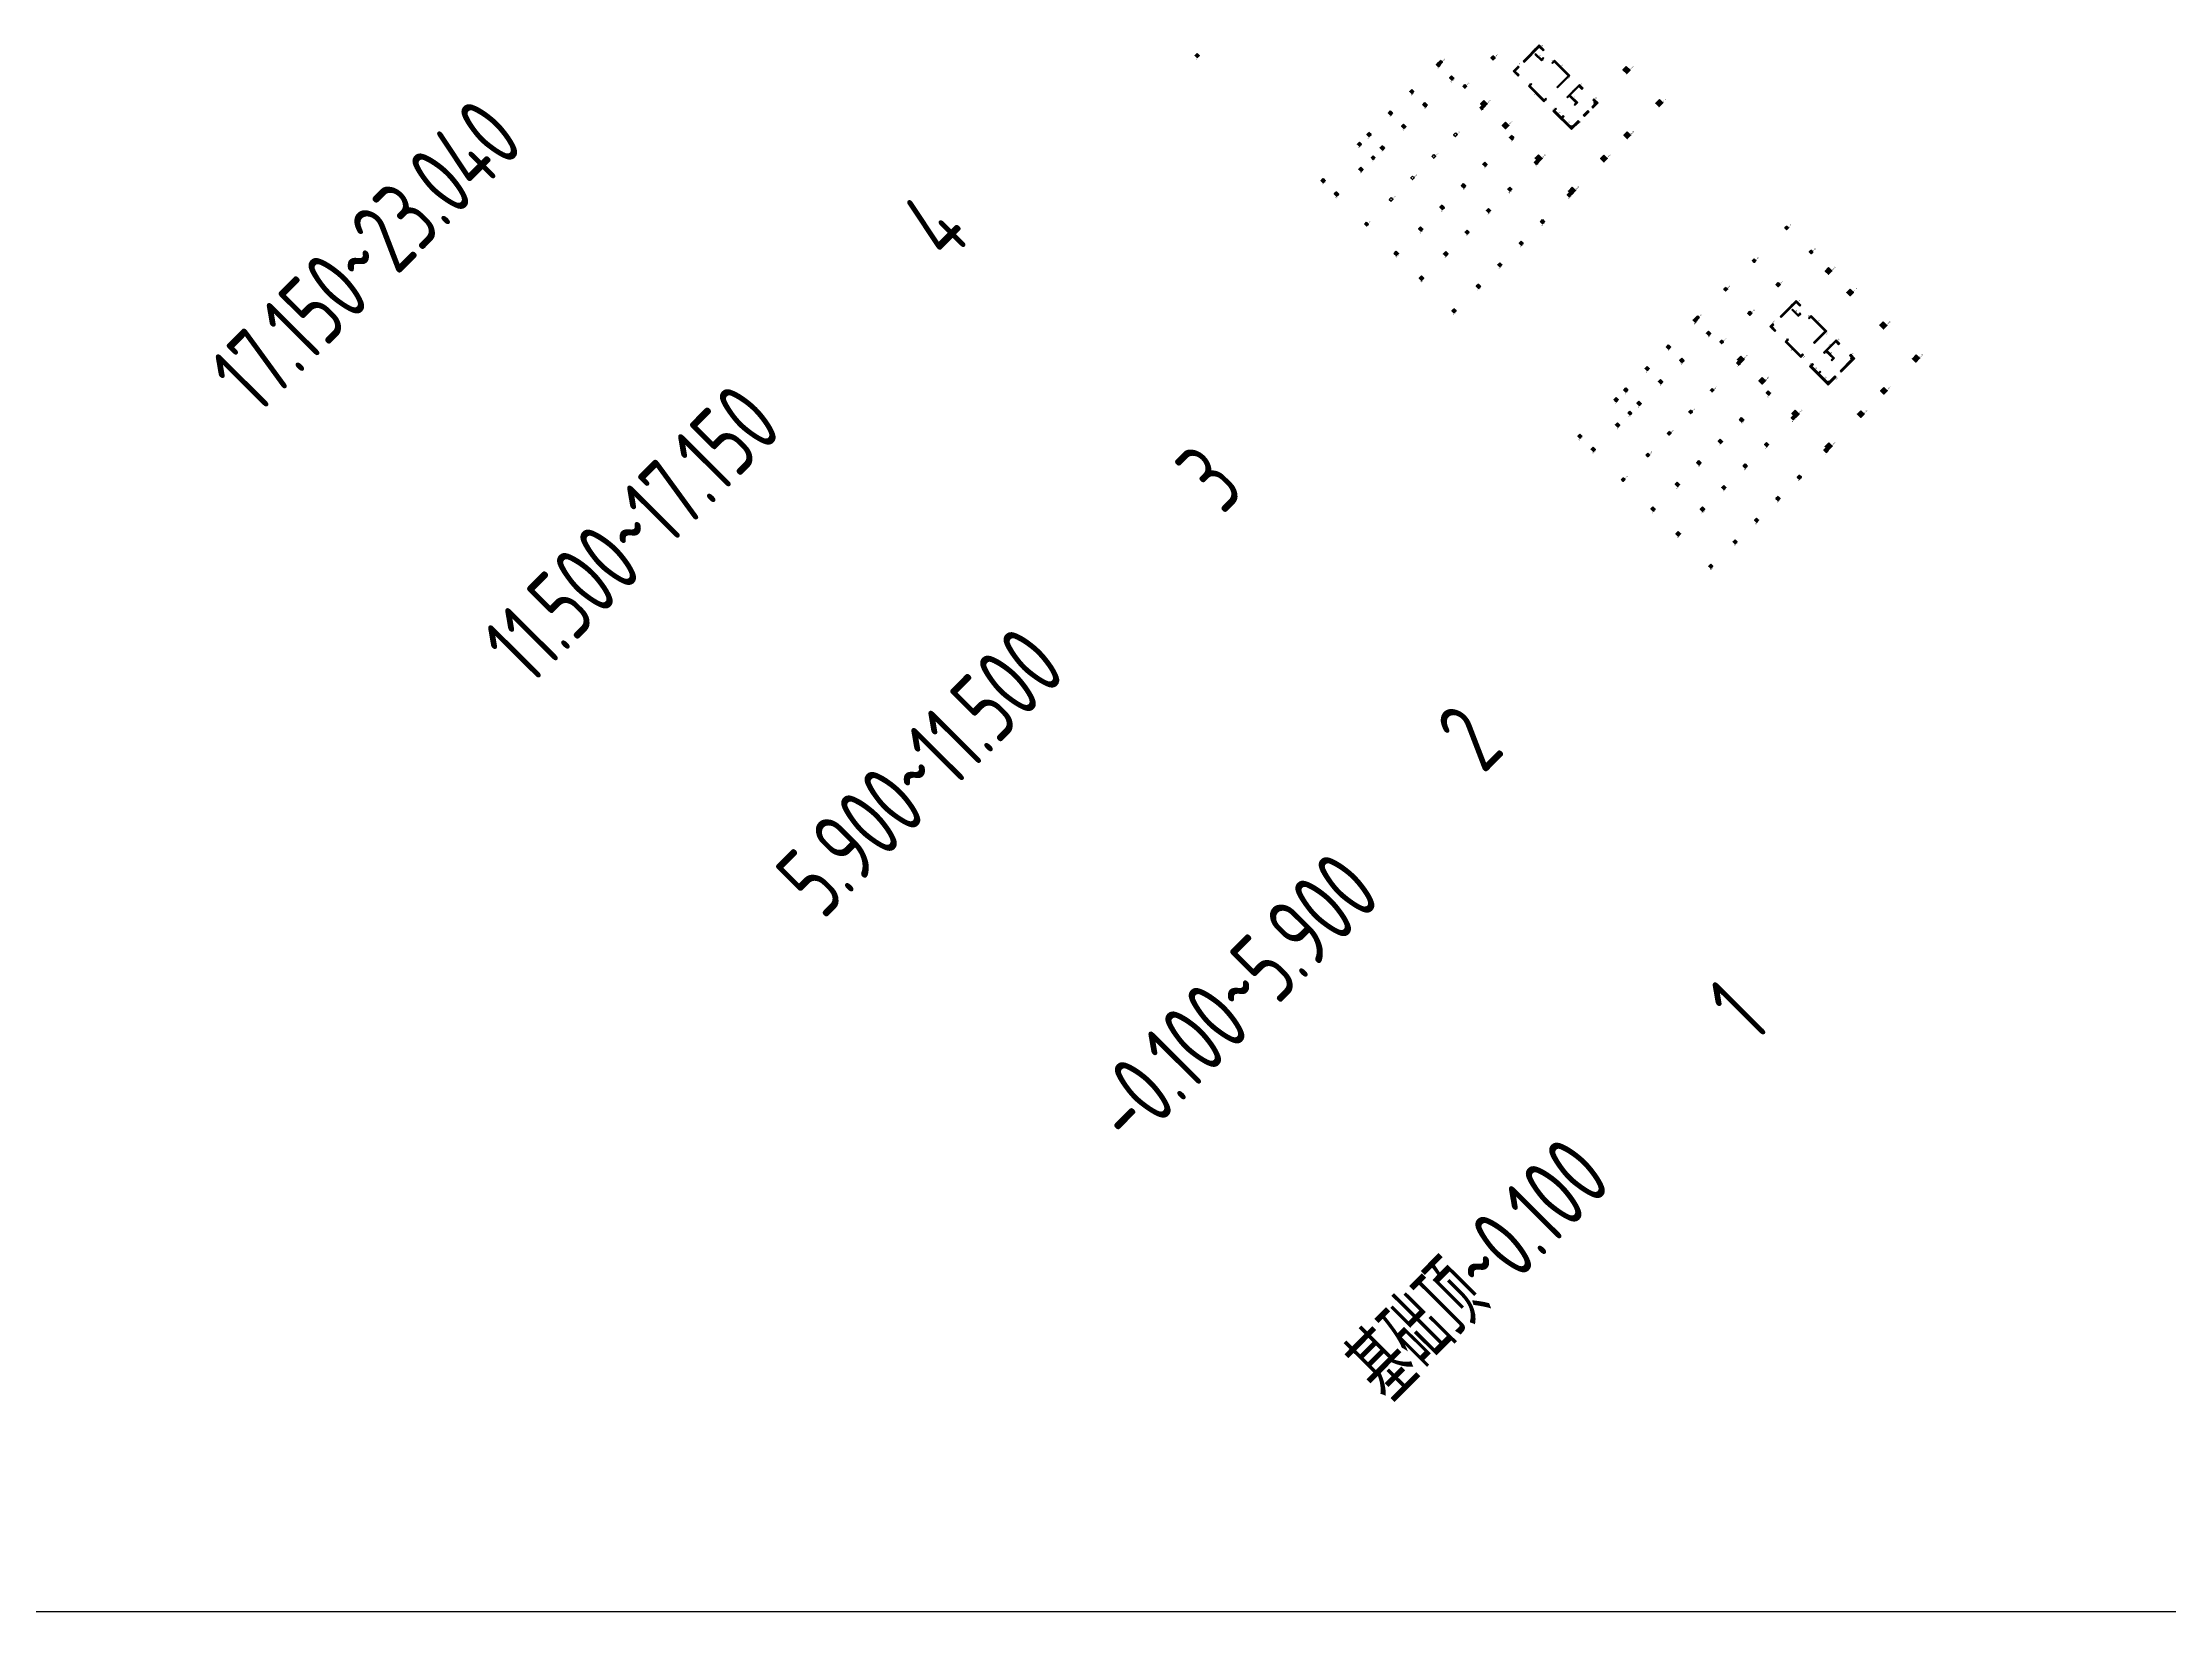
# Model space of a CAD drawing. Extents: x 517158726 to 519536726, y 3499539182 to 3501239182.
# Drawn here: x 518362011 to 518949368, y 3499539182 to 3499972281 of the extents above; entities that cross this region are included whole.
import ezdxf
from ezdxf.enums import TextEntityAlignment as Align

# ---------------------------------------------------------------- set-up
doc = ezdxf.new("R2010")
doc.units = 0
doc.header["$LTSCALE"] = 500
doc.header["$MEASUREMENT"] = 0
doc.layers.get('0').update_dxf_attribs({"linetype": 'CONTINUOUS'})
for name, color, linetype, plot in [('__覆盖_A10-1楼地上客房部分轴网（1：100）_TEN25IWP$0$C-XREF-SLCT', 7, 'CONTINUOUS', False), ('C-XREF-SLCT', 7, 'CONTINUOUS', False), ('S_POST_OTHE', 110, 'CONTINUOUS', False)]:
    doc.layers.add(name, color=color, linetype=linetype, plot=plot)
for name, color, linetype in [('S_COLU', 2, 'CONTINUOUS'), ('S_COLU_HACH', 15, 'CONTINUOUS'), ('S_WALL', 2, 'CONTINUOUS'), ('S_WALL_HACH', 30, 'CONTINUOUS')]:
    doc.layers.add(name, color=color, linetype=linetype)
doc.styles.add('__覆盖_A10-1楼地上客房部分轴网（1：100）_TEN25IWP$0$Acs', font='Tssdeng.shx', dxfattribs={"width": 0.7, "bigfont": 'Tssdchn.shx'})
doc.styles.add('Acs', font='STFANGSO.TTF', dxfattribs={"width": 0.7})
doc.styles.add('TH-STYLE3', font='tssdeng.shx', dxfattribs={"width": 0.7, "bigfont": 'tssdchn.shx'})

# ---------------------------------------------------------------- blocks, each defined once
blk = doc.blocks.new('AcsAcadShareArea')
blk.add_lwpolyline([(0, 0), (118900, 0), (118900, 85000), (0, 85000)], close=True)
at = {"style": 'Acs', "width": 0.8}
blk.add_attdef('唯一编号', (7537, 861), '', height=1000, dxfattribs=at)
blk = doc.blocks.new('__覆盖_A10-1楼地上客房部分轴网（1：100）_TEN25IWP$0$AcsAcadShareArea')
blk.add_lwpolyline([(0, 0), (118900, 0), (118900, 85000), (0, 85000)], close=True)
at = {"style": '__覆盖_A10-1楼地上客房部分轴网（1：100）_TEN25IWP$0$Acs', "width": 0.8}
blk.add_attdef('唯一编号', (7537, 861), '', height=1000, dxfattribs=at)

msp = doc.modelspace()

# ---------------------------------------------------------------- linework, layer by layer
at = {"layer": 'S_COLU', "linetype": 'ByBlock', "lineweight": 35}
for points in [[(518680875, 3499969305), (518680311, 3499968737), (518680879, 3499968173), (518681443, 3499968741)], [(518747492, 3499966730), (518746928, 3499966163), (518747495, 3499965598), (518748059, 3499966166)], [(518748091, 3499967333), (518747598, 3499966836), (518748094, 3499966343), (518748588, 3499966839)], [(518751144, 3499963098), (518750580, 3499962531), (518751218, 3499961896), (518751782, 3499962464)], [(518762548, 3499968610), (518761984, 3499968042), (518762552, 3499967478), (518763116, 3499968046)], [(518799361, 3499965705), (518798445, 3499964784), (518799508, 3499963726), (518800425, 3499964648)], [(518740123, 3499959320), (518739559, 3499958753), (518740126, 3499958189), (518740690, 3499958756)], [(518754792, 3499960669), (518754298, 3499960173), (518754795, 3499959679), (518755288, 3499960175)], [(518734235, 3499953400), (518733671, 3499952833), (518734238, 3499952268), (518734802, 3499952836)], [(518743775, 3499955689), (518743211, 3499955121), (518743849, 3499954487), (518744413, 3499955054)], [(518759475, 3499954813), (518758981, 3499954316), (518759478, 3499953823), (518759971, 3499954319)], [(518760072, 3499956264), (518759155, 3499955342), (518760077, 3499954425), (518760994, 3499955347)], [(518790938, 3499956101), (518790444, 3499955605), (518790941, 3499955111), (518791434, 3499955607)], [(518808544, 3499956574), (518807486, 3499955510), (518808408, 3499954593), (518809465, 3499955657)], [(518728312, 3499947444), (518727748, 3499946877), (518728315, 3499946312), (518728879, 3499946880)], [(518737887, 3499949768), (518737323, 3499949201), (518737961, 3499948566), (518738525, 3499949134)], [(518752177, 3499947333), (518751683, 3499946836), (518752180, 3499946343), (518752673, 3499946839)], [(518766028, 3499950340), (518765111, 3499949419), (518766033, 3499948502), (518766950, 3499949424)], [(518767665, 3499946668), (518767100, 3499946101), (518767739, 3499945466), (518768303, 3499946033)], [(518784239, 3499949365), (518783745, 3499948869), (518784242, 3499948375), (518784735, 3499948871)], [(518799623, 3499947604), (518798707, 3499946682), (518799628, 3499945766), (518800545, 3499946687)], [(518725667, 3499944785), (518725103, 3499944218), (518725670, 3499943654), (518726235, 3499944221)], [(518729461, 3499941012), (518728967, 3499940516), (518729464, 3499940022), (518729957, 3499940519)], [(518731963, 3499943812), (518731399, 3499943245), (518732037, 3499942610), (518732601, 3499943178)], [(518746218, 3499941341), (518745725, 3499940845), (518746221, 3499940351), (518746715, 3499940847)], [(518774578, 3499939793), (518774014, 3499939225), (518774581, 3499938661), (518775145, 3499939228)], [(518775104, 3499941314), (518774187, 3499940393), (518775251, 3499939335), (518776167, 3499940257)], [(518793206, 3499941152), (518792290, 3499940230), (518793211, 3499939313), (518794128, 3499940235)], [(518715654, 3499934716), (518715090, 3499934149), (518715657, 3499933585), (518716221, 3499934152)], [(518726040, 3499937856), (518725476, 3499937289), (518726114, 3499936654), (518726678, 3499937222)], [(518740330, 3499935421), (518739837, 3499934924), (518740333, 3499934431), (518740827, 3499934927)], [(518760296, 3499939258), (518759731, 3499938691), (518760370, 3499938057), (518760934, 3499938624)], [(518719306, 3499931085), (518718742, 3499930518), (518719380, 3499929883), (518719944, 3499930450)], [(518734407, 3499929465), (518733913, 3499928968), (518734410, 3499928475), (518734903, 3499928971)], [(518754407, 3499933338), (518753843, 3499932771), (518754481, 3499932136), (518755046, 3499932703)], [(518767209, 3499932383), (518766645, 3499931816), (518767212, 3499931252), (518767776, 3499931819)], [(518783618, 3499930802), (518783054, 3499930235), (518783621, 3499929670), (518784185, 3499930238)], [(518784427, 3499932324), (518783369, 3499931261), (518784291, 3499930344), (518785349, 3499931408)], [(518727637, 3499922658), (518727144, 3499922161), (518727640, 3499921668), (518728134, 3499922164)], [(518748484, 3499927382), (518747920, 3499926815), (518748558, 3499926180), (518749122, 3499926747)], [(518761321, 3499926463), (518760757, 3499925895), (518761324, 3499925331), (518761888, 3499925898)], [(518776249, 3499923392), (518775685, 3499922825), (518776252, 3499922261), (518776816, 3499922828)], [(518742561, 3499921426), (518741997, 3499920859), (518742635, 3499920224), (518743199, 3499920791)], [(518755397, 3499920507), (518754833, 3499919939), (518755400, 3499919375), (518755965, 3499919942)], [(518770361, 3499917472), (518769797, 3499916904), (518770364, 3499916340), (518770928, 3499916908)], [(518843677, 3499921633), (518843183, 3499921136), (518843680, 3499920643), (518844173, 3499921139)], [(518735826, 3499914655), (518735262, 3499914087), (518735900, 3499913453), (518736465, 3499914020)], [(518749509, 3499914586), (518748875, 3499913948), (518749513, 3499913313), (518750147, 3499913951)], [(518764438, 3499911516), (518763873, 3499910949), (518764441, 3499910384), (518765005, 3499910952)], [(518834686, 3499912592), (518834192, 3499912096), (518834689, 3499911603), (518835182, 3499912099)], [(518850377, 3499914969), (518849884, 3499914473), (518850380, 3499913979), (518850874, 3499914475)], [(518855234, 3499910139), (518854318, 3499909217), (518855239, 3499908300), (518856156, 3499909222)], [(518742810, 3499907850), (518742175, 3499907212), (518742814, 3499906577), (518743448, 3499907215)], [(518758514, 3499905560), (518757950, 3499904993), (518758517, 3499904428), (518759081, 3499904996)], [(518826823, 3499904687), (518826330, 3499904190), (518826826, 3499903697), (518827320, 3499904193)], [(518841316, 3499905999), (518840751, 3499905432), (518841319, 3499904868), (518841883, 3499905435)], [(518861190, 3499904215), (518860273, 3499903293), (518861195, 3499902377), (518862112, 3499903299)], [(518751780, 3499898788), (518751216, 3499898221), (518751783, 3499897657), (518752347, 3499898224)], [(518818397, 3499896214), (518817833, 3499895646), (518818400, 3499895082), (518818964, 3499895649)], [(518818996, 3499896817), (518818502, 3499896320), (518818999, 3499895827), (518819492, 3499896323)], [(518822048, 3499892582), (518821484, 3499892015), (518822122, 3499891380), (518822686, 3499891947)], [(518833453, 3499898093), (518832889, 3499897526), (518833456, 3499896962), (518834020, 3499897529)], [(518870266, 3499895189), (518869349, 3499894267), (518870413, 3499893210), (518871330, 3499894131)], [(518811028, 3499888804), (518810464, 3499888237), (518811031, 3499887673), (518811595, 3499888240)], [(518825696, 3499890153), (518825203, 3499889656), (518825699, 3499889163), (518826193, 3499889659)], [(518805140, 3499882883), (518804576, 3499882316), (518805143, 3499881752), (518805707, 3499882319)], [(518814679, 3499885172), (518814115, 3499884605), (518814753, 3499883971), (518815317, 3499884538)], [(518830380, 3499884296), (518829886, 3499883800), (518830382, 3499883306), (518830876, 3499883803)], [(518830977, 3499885747), (518830060, 3499884826), (518830982, 3499883909), (518831898, 3499884831)], [(518861842, 3499885585), (518861349, 3499885088), (518861845, 3499884595), (518862339, 3499885091)], [(518879448, 3499886057), (518878390, 3499884994), (518879312, 3499884077), (518880370, 3499885141)], [(518799216, 3499876928), (518798652, 3499876360), (518799219, 3499875796), (518799784, 3499876363)], [(518808791, 3499879252), (518808227, 3499878685), (518808865, 3499878050), (518809429, 3499878617)], [(518823082, 3499876816), (518822588, 3499876320), (518823084, 3499875826), (518823578, 3499876323)], [(518836933, 3499879824), (518836016, 3499878902), (518836938, 3499877986), (518837854, 3499878907)], [(518838569, 3499876152), (518838005, 3499875584), (518838643, 3499874950), (518839207, 3499875517)], [(518855143, 3499878849), (518854650, 3499878352), (518855146, 3499877859), (518855640, 3499878355)], [(518870528, 3499877088), (518869611, 3499876166), (518870533, 3499875249), (518871450, 3499876171)], [(518796572, 3499874269), (518796008, 3499873701), (518796575, 3499873137), (518797139, 3499873704)], [(518800365, 3499870496), (518799872, 3499870000), (518800368, 3499869506), (518800862, 3499870002)], [(518802868, 3499873296), (518802304, 3499872729), (518802942, 3499872094), (518803506, 3499872661)], [(518817123, 3499870825), (518816629, 3499870328), (518817126, 3499869835), (518817619, 3499870331)], [(518845482, 3499869276), (518844918, 3499868709), (518845485, 3499868145), (518846049, 3499868712)], [(518846008, 3499870798), (518845092, 3499869876), (518846155, 3499868819), (518847072, 3499869740)], [(518864111, 3499870636), (518863194, 3499869714), (518864116, 3499868797), (518865033, 3499869719)], [(518786559, 3499864200), (518785994, 3499863633), (518786562, 3499863069), (518787126, 3499863636)], [(518796945, 3499867340), (518796380, 3499866773), (518797019, 3499866138), (518797583, 3499866705)], [(518811235, 3499864904), (518810741, 3499864408), (518811238, 3499863914), (518811731, 3499864411)], [(518831200, 3499868742), (518830636, 3499868175), (518831274, 3499867540), (518831838, 3499868107)], [(518790210, 3499860569), (518789646, 3499860001), (518790284, 3499859367), (518790848, 3499859934)], [(518805311, 3499858948), (518804818, 3499858452), (518805314, 3499857958), (518805808, 3499858455)], [(518825312, 3499862822), (518824748, 3499862254), (518825386, 3499861620), (518825950, 3499862187)], [(518838113, 3499861867), (518837549, 3499861300), (518838116, 3499860735), (518838681, 3499861303)], [(518854523, 3499860285), (518853958, 3499859718), (518854526, 3499859154), (518855090, 3499859721)], [(518855332, 3499861808), (518854274, 3499860744), (518855196, 3499859828), (518856253, 3499860891)], [(518798542, 3499852141), (518798048, 3499851645), (518798545, 3499851152), (518799038, 3499851648)], [(518819389, 3499856866), (518818824, 3499856298), (518819463, 3499855664), (518820027, 3499856231)], [(518832225, 3499855946), (518831661, 3499855379), (518832228, 3499854815), (518832792, 3499855382)], [(518847154, 3499852876), (518846589, 3499852309), (518847157, 3499851745), (518847721, 3499852312)], [(518813465, 3499850910), (518812901, 3499850342), (518813539, 3499849708), (518814103, 3499850275)], [(518826302, 3499849990), (518825738, 3499849423), (518826305, 3499848859), (518826869, 3499849426)], [(518841266, 3499846955), (518840701, 3499846388), (518841269, 3499845824), (518841833, 3499846391)], [(518806731, 3499844138), (518806167, 3499843571), (518806805, 3499842936), (518807369, 3499843504)], [(518820414, 3499844070), (518819779, 3499843432), (518820417, 3499842797), (518821052, 3499843435)], [(518835342, 3499840999), (518834778, 3499840432), (518835345, 3499839868), (518835909, 3499840435)], [(518813715, 3499837334), (518813080, 3499836696), (518813718, 3499836061), (518814353, 3499836699)], [(518829419, 3499835043), (518828855, 3499834476), (518829422, 3499833912), (518829986, 3499834479)], [(518822684, 3499828272), (518822120, 3499827705), (518822688, 3499827141), (518823252, 3499827708)]]:
    msp.add_lwpolyline(points, close=True, dxfattribs=at)
at = {"layer": 'S_COLU_HACH', "ltscale": 3}
for points in [[(518680311, 3499968737), (518680879, 3499968173), (518680875, 3499969305), (518681443, 3499968741)], [(518746928, 3499966163), (518747495, 3499965598), (518747492, 3499966730), (518748059, 3499966166)], [(518747598, 3499966836), (518748094, 3499966343), (518748091, 3499967333), (518748588, 3499966839)], [(518750580, 3499962531), (518751218, 3499961896), (518751144, 3499963098), (518751782, 3499962464)], [(518761984, 3499968042), (518762552, 3499967478), (518762548, 3499968610), (518763116, 3499968046)], [(518798445, 3499964784), (518799508, 3499963726), (518799361, 3499965705), (518800425, 3499964648)], [(518739559, 3499958753), (518740126, 3499958189), (518740123, 3499959320), (518740690, 3499958756)], [(518754298, 3499960173), (518754795, 3499959679), (518754792, 3499960669), (518755288, 3499960175)], [(518733671, 3499952833), (518734238, 3499952268), (518734235, 3499953400), (518734802, 3499952836)], [(518743211, 3499955121), (518743849, 3499954487), (518743775, 3499955689), (518744413, 3499955054)], [(518758981, 3499954316), (518759478, 3499953823), (518759475, 3499954813), (518759971, 3499954319)], [(518759155, 3499955342), (518760077, 3499954425), (518760072, 3499956264), (518760994, 3499955347)], [(518790444, 3499955605), (518790941, 3499955111), (518790938, 3499956101), (518791434, 3499955607)], [(518807486, 3499955510), (518808408, 3499954593), (518808544, 3499956574), (518809465, 3499955657)], [(518727748, 3499946877), (518728315, 3499946312), (518728312, 3499947444), (518728879, 3499946880)], [(518737323, 3499949201), (518737961, 3499948566), (518737887, 3499949768), (518738525, 3499949134)], [(518765111, 3499949419), (518766033, 3499948502), (518766028, 3499950340), (518766950, 3499949424)], [(518767100, 3499946101), (518767739, 3499945466), (518767665, 3499946668), (518768303, 3499946033)], [(518783745, 3499948869), (518784242, 3499948375), (518784239, 3499949365), (518784735, 3499948871)], [(518798707, 3499946682), (518799628, 3499945766), (518799623, 3499947604), (518800545, 3499946687)], [(518725103, 3499944218), (518725670, 3499943654), (518725667, 3499944785), (518726235, 3499944221)], [(518728967, 3499940516), (518729464, 3499940022), (518729461, 3499941012), (518729957, 3499940519)], [(518731399, 3499943245), (518732037, 3499942610), (518731963, 3499943812), (518732601, 3499943178)], [(518774014, 3499939225), (518774581, 3499938661), (518774578, 3499939793), (518775145, 3499939228)], [(518774187, 3499940393), (518775251, 3499939335), (518775104, 3499941314), (518776167, 3499940257)], [(518792290, 3499940230), (518793211, 3499939313), (518793206, 3499941152), (518794128, 3499940235)], [(518715090, 3499934149), (518715657, 3499933585), (518715654, 3499934716), (518716221, 3499934152)], [(518725476, 3499937289), (518726114, 3499936654), (518726040, 3499937856), (518726678, 3499937222)], [(518759731, 3499938691), (518760370, 3499938057), (518760296, 3499939258), (518760934, 3499938624)], [(518718742, 3499930518), (518719380, 3499929883), (518719306, 3499931085), (518719944, 3499930450)], [(518753843, 3499932771), (518754481, 3499932136), (518754407, 3499933338), (518755046, 3499932703)], [(518766645, 3499931816), (518767212, 3499931252), (518767209, 3499932383), (518767776, 3499931819)], [(518783054, 3499930235), (518783621, 3499929670), (518783618, 3499930802), (518784185, 3499930238)], [(518783369, 3499931261), (518784291, 3499930344), (518784427, 3499932324), (518785349, 3499931408)], [(518727144, 3499922161), (518727640, 3499921668), (518727637, 3499922658), (518728134, 3499922164)], [(518747920, 3499926815), (518748558, 3499926180), (518748484, 3499927382), (518749122, 3499926747)], [(518760757, 3499925895), (518761324, 3499925331), (518761321, 3499926463), (518761888, 3499925898)], [(518775685, 3499922825), (518776252, 3499922261), (518776249, 3499923392), (518776816, 3499922828)], [(518741997, 3499920859), (518742635, 3499920224), (518742561, 3499921426), (518743199, 3499920791)], [(518754833, 3499919939), (518755400, 3499919375), (518755397, 3499920507), (518755965, 3499919942)], [(518769797, 3499916904), (518770364, 3499916340), (518770361, 3499917472), (518770928, 3499916908)], [(518843183, 3499921136), (518843680, 3499920643), (518843677, 3499921633), (518844173, 3499921139)], [(518735262, 3499914087), (518735900, 3499913453), (518735826, 3499914655), (518736465, 3499914020)], [(518748875, 3499913948), (518749513, 3499913313), (518749509, 3499914586), (518750147, 3499913951)], [(518763873, 3499910949), (518764441, 3499910384), (518764438, 3499911516), (518765005, 3499910952)], [(518834192, 3499912096), (518834689, 3499911603), (518834686, 3499912592), (518835182, 3499912099)], [(518849884, 3499914473), (518850380, 3499913979), (518850377, 3499914969), (518850874, 3499914475)], [(518854318, 3499909217), (518855239, 3499908300), (518855234, 3499910139), (518856156, 3499909222)], [(518742175, 3499907212), (518742814, 3499906577), (518742810, 3499907850), (518743448, 3499907215)], [(518757950, 3499904993), (518758517, 3499904428), (518758514, 3499905560), (518759081, 3499904996)], [(518826330, 3499904190), (518826826, 3499903697), (518826823, 3499904687), (518827320, 3499904193)], [(518840751, 3499905432), (518841319, 3499904868), (518841316, 3499905999), (518841883, 3499905435)], [(518860273, 3499903293), (518861195, 3499902377), (518861190, 3499904215), (518862112, 3499903299)], [(518751216, 3499898221), (518751783, 3499897657), (518751780, 3499898788), (518752347, 3499898224)], [(518817833, 3499895646), (518818400, 3499895082), (518818397, 3499896214), (518818964, 3499895649)], [(518818502, 3499896320), (518818999, 3499895827), (518818996, 3499896817), (518819492, 3499896323)], [(518821484, 3499892015), (518822122, 3499891380), (518822048, 3499892582), (518822686, 3499891947)], [(518832889, 3499897526), (518833456, 3499896962), (518833453, 3499898093), (518834020, 3499897529)], [(518869349, 3499894267), (518870413, 3499893210), (518870266, 3499895189), (518871330, 3499894131)], [(518810464, 3499888237), (518811031, 3499887673), (518811028, 3499888804), (518811595, 3499888240)], [(518825203, 3499889656), (518825699, 3499889163), (518825696, 3499890153), (518826193, 3499889659)], [(518804576, 3499882316), (518805143, 3499881752), (518805140, 3499882883), (518805707, 3499882319)], [(518814115, 3499884605), (518814753, 3499883971), (518814679, 3499885172), (518815317, 3499884538)], [(518829886, 3499883800), (518830382, 3499883306), (518830380, 3499884296), (518830876, 3499883803)], [(518830060, 3499884826), (518830982, 3499883909), (518830977, 3499885747), (518831898, 3499884831)], [(518861349, 3499885088), (518861845, 3499884595), (518861842, 3499885585), (518862339, 3499885091)], [(518878390, 3499884994), (518879312, 3499884077), (518879448, 3499886057), (518880370, 3499885141)], [(518798652, 3499876360), (518799219, 3499875796), (518799216, 3499876928), (518799784, 3499876363)], [(518808227, 3499878685), (518808865, 3499878050), (518808791, 3499879252), (518809429, 3499878617)], [(518822588, 3499876320), (518823084, 3499875826), (518823082, 3499876816), (518823578, 3499876323)], [(518836016, 3499878902), (518836938, 3499877986), (518836933, 3499879824), (518837854, 3499878907)], [(518838005, 3499875584), (518838643, 3499874950), (518838569, 3499876152), (518839207, 3499875517)], [(518854650, 3499878352), (518855146, 3499877859), (518855143, 3499878849), (518855640, 3499878355)], [(518869611, 3499876166), (518870533, 3499875249), (518870528, 3499877088), (518871450, 3499876171)], [(518796008, 3499873701), (518796575, 3499873137), (518796572, 3499874269), (518797139, 3499873704)], [(518799872, 3499870000), (518800368, 3499869506), (518800365, 3499870496), (518800862, 3499870002)], [(518802304, 3499872729), (518802942, 3499872094), (518802868, 3499873296), (518803506, 3499872661)], [(518816629, 3499870328), (518817126, 3499869835), (518817123, 3499870825), (518817619, 3499870331)], [(518844918, 3499868709), (518845485, 3499868145), (518845482, 3499869276), (518846049, 3499868712)], [(518845092, 3499869876), (518846155, 3499868819), (518846008, 3499870798), (518847072, 3499869740)], [(518863194, 3499869714), (518864116, 3499868797), (518864111, 3499870636), (518865033, 3499869719)], [(518785994, 3499863633), (518786562, 3499863069), (518786559, 3499864200), (518787126, 3499863636)], [(518796380, 3499866773), (518797019, 3499866138), (518796945, 3499867340), (518797583, 3499866705)], [(518810741, 3499864408), (518811238, 3499863914), (518811235, 3499864904), (518811731, 3499864411)], [(518830636, 3499868175), (518831274, 3499867540), (518831200, 3499868742), (518831838, 3499868107)], [(518789646, 3499860001), (518790284, 3499859367), (518790210, 3499860569), (518790848, 3499859934)], [(518804818, 3499858452), (518805314, 3499857958), (518805311, 3499858948), (518805808, 3499858455)], [(518824748, 3499862254), (518825386, 3499861620), (518825312, 3499862822), (518825950, 3499862187)], [(518837549, 3499861300), (518838116, 3499860735), (518838113, 3499861867), (518838681, 3499861303)], [(518853958, 3499859718), (518854526, 3499859154), (518854523, 3499860285), (518855090, 3499859721)], [(518854274, 3499860744), (518855196, 3499859828), (518855332, 3499861808), (518856253, 3499860891)], [(518798048, 3499851645), (518798545, 3499851152), (518798542, 3499852141), (518799038, 3499851648)], [(518818824, 3499856298), (518819463, 3499855664), (518819389, 3499856866), (518820027, 3499856231)], [(518831661, 3499855379), (518832228, 3499854815), (518832225, 3499855946), (518832792, 3499855382)], [(518846589, 3499852309), (518847157, 3499851745), (518847154, 3499852876), (518847721, 3499852312)], [(518812901, 3499850342), (518813539, 3499849708), (518813465, 3499850910), (518814103, 3499850275)], [(518825738, 3499849423), (518826305, 3499848859), (518826302, 3499849990), (518826869, 3499849426)], [(518840701, 3499846388), (518841269, 3499845824), (518841266, 3499846955), (518841833, 3499846391)], [(518806167, 3499843571), (518806805, 3499842936), (518806731, 3499844138), (518807369, 3499843504)], [(518819779, 3499843432), (518820417, 3499842797), (518820414, 3499844070), (518821052, 3499843435)], [(518834778, 3499840432), (518835345, 3499839868), (518835342, 3499840999), (518835909, 3499840435)], [(518813080, 3499836696), (518813718, 3499836061), (518813715, 3499837334), (518814353, 3499836699)], [(518828855, 3499834476), (518829422, 3499833912), (518829419, 3499835043), (518829986, 3499834479)], [(518822120, 3499827705), (518822688, 3499827141), (518822684, 3499828272), (518823252, 3499827708)]]:
    msp.add_solid(points, dxfattribs=at)
at = {"layer": 'S_WALL', "linetype": 'ByBlock'}
for p, q in [((518858388, 3499881686), (518858743, 3499881334)), ((518856978, 3499880268), (518857332, 3499879915))]:
    msp.add_line(p, q, dxfattribs=at)
for points in [[(518771215, 3499966901), (518771215, 3499966901), (518775340, 3499971049), (518776404, 3499969991), (518776686, 3499970275), (518775339, 3499971615), (518770932, 3499967183), (518771215, 3499966901)], [(518774144, 3499968995), (518775917, 3499967232), (518776622, 3499967941), (518776409, 3499968153), (518775915, 3499967656), (518774356, 3499969208), (518774144, 3499968995)], [(518786435, 3499960720), (518782945, 3499957210), (518783157, 3499956999), (518783616, 3499957460), (518785459, 3499955626), (518785001, 3499955165), (518785213, 3499954954), (518785954, 3499955698), (518783898, 3499957743), (518786295, 3499960154), (518787111, 3499959343), (518787463, 3499959698), (518786435, 3499960720), (518786435, 3499960720), (518786435, 3499960720)], [(518782181, 3499951905), (518781969, 3499952117), (518781510, 3499951656), (518779667, 3499953489), (518780125, 3499953950), (518779912, 3499954162), (518779101, 3499953346), (518784242, 3499948234), (518786428, 3499950432), (518786073, 3499950784), (518784240, 3499948941), (518781723, 3499951444), (518782181, 3499951905)], [(518788788, 3499953514), (518787484, 3499952202), (518787838, 3499951850), (518789143, 3499953162), (518788788, 3499953514)], [(518789811, 3499954542), (518790165, 3499954190), (518791576, 3499955608), (518790441, 3499956736), (518790089, 3499956382), (518790869, 3499955606), (518789811, 3499954542)], [(518842120, 3499896385), (518842120, 3499896385), (518846245, 3499900533), (518847309, 3499899475), (518847591, 3499899759), (518846243, 3499901098), (518841836, 3499896667), (518842120, 3499896385)], [(518845049, 3499898479), (518846821, 3499896716), (518847526, 3499897425), (518847314, 3499897636), (518846820, 3499897140), (518845260, 3499898691), (518845049, 3499898479)], [(518857340, 3499890204), (518853849, 3499886694), (518854062, 3499886483), (518854520, 3499886944), (518856364, 3499885110), (518855905, 3499884649), (518856118, 3499884438), (518856858, 3499885182), (518854802, 3499887227), (518857200, 3499889638), (518858015, 3499888827), (518858368, 3499889181), (518857340, 3499890204), (518857340, 3499890204), (518857340, 3499890204)], [(518856978, 3499880268), (518855145, 3499878425), (518852627, 3499880928), (518853086, 3499881389), (518852873, 3499881600), (518852415, 3499881139), (518850571, 3499882973), (518851030, 3499883434), (518850817, 3499883645), (518850006, 3499882830), (518855146, 3499877717), (518857332, 3499879915)], [(518858743, 3499881334), (518862480, 3499885092), (518861346, 3499886220), (518860993, 3499885865), (518861773, 3499885090), (518858388, 3499881686)]]:
    msp.add_lwpolyline(points, dxfattribs=at)
for points in [[(518769805, 3499965483), (518769521, 3499965765), (518768146, 3499964382), (518769493, 3499963043), (518769775, 3499963326), (518768712, 3499964384)], [(518780392, 3499959749), (518783812, 3499963188), (518779522, 3499967454), (518778782, 3499966710), (518778995, 3499966498), (518779453, 3499966959), (518783317, 3499963116), (518780179, 3499959961)], [(518776619, 3499955956), (518777360, 3499956700), (518777147, 3499956912), (518776689, 3499956451), (518772824, 3499960294), (518773283, 3499960755), (518773070, 3499960966), (518772330, 3499960222)], [(518840145, 3499894399), (518839862, 3499894681), (518839051, 3499893866), (518840398, 3499892526), (518840680, 3499892810), (518839616, 3499893868)], [(518851367, 3499889162), (518854787, 3499892601), (518850427, 3499896938), (518849686, 3499896193), (518849899, 3499895982), (518850357, 3499896443), (518854222, 3499892600), (518851084, 3499889444)], [(518847595, 3499885369), (518848335, 3499886113), (518848052, 3499886395), (518847593, 3499885935), (518843729, 3499889778), (518844187, 3499890239), (518843975, 3499890450), (518843234, 3499889706)]]:
    msp.add_lwpolyline(points, close=True, dxfattribs=at)
at = {"layer": 'S_WALL_HACH', "ltscale": 3}
for points in [[(518771215, 3499966901), (518770932, 3499967183), (518775340, 3499971049), (518775057, 3499971331)], [(518776128, 3499967445), (518775917, 3499967232), (518774356, 3499969208), (518774144, 3499968995)], [(518776404, 3499969991), (518776686, 3499970275), (518775057, 3499971331), (518775339, 3499971615)], [(518768430, 3499964100), (518768146, 3499964382), (518769805, 3499965483), (518769521, 3499965765)], [(518769775, 3499963326), (518769493, 3499963043), (518768712, 3499964384), (518768430, 3499964100)], [(518776409, 3499968153), (518776622, 3499967941), (518775915, 3499967656), (518776128, 3499967445)], [(518778995, 3499966498), (518778782, 3499966710), (518779453, 3499966959), (518779240, 3499967171)], [(518779240, 3499967171), (518779522, 3499967454), (518783530, 3499962904), (518783812, 3499963188)], [(518780179, 3499959961), (518780392, 3499959749), (518783317, 3499963116), (518783530, 3499962904)], [(518772612, 3499960506), (518772330, 3499960222), (518776901, 3499956239), (518776619, 3499955956)], [(518772612, 3499960506), (518772824, 3499960294), (518773070, 3499960966), (518773283, 3499960755)], [(518783157, 3499956999), (518782945, 3499957210), (518786295, 3499960154), (518786082, 3499960366)], [(518785672, 3499955415), (518785954, 3499955698), (518783616, 3499957460), (518783898, 3499957743)], [(518787111, 3499959343), (518787463, 3499959698), (518786082, 3499960366), (518786435, 3499960720)], [(518776689, 3499956451), (518776901, 3499956239), (518777147, 3499956912), (518777360, 3499956700)], [(518779314, 3499953135), (518779101, 3499953346), (518780125, 3499953950), (518779912, 3499954162)], [(518784595, 3499948588), (518784242, 3499948234), (518779667, 3499953489), (518779314, 3499953135)], [(518781510, 3499951656), (518781723, 3499951444), (518781969, 3499952117), (518782181, 3499951905)], [(518785001, 3499955165), (518785213, 3499954954), (518785459, 3499955626), (518785672, 3499955415)], [(518788788, 3499953514), (518787484, 3499952202), (518789143, 3499953162), (518787838, 3499951850)], [(518791221, 3499955960), (518791576, 3499955608), (518789811, 3499954542), (518790165, 3499954190)], [(518790089, 3499956382), (518790441, 3499956736), (518790869, 3499955606), (518791221, 3499955960)], [(518784595, 3499948588), (518784240, 3499948941), (518786428, 3499950432), (518786073, 3499950784)], [(518842120, 3499896385), (518841836, 3499896667), (518846245, 3499900533), (518845961, 3499900815)], [(518847033, 3499896929), (518846821, 3499896716), (518845260, 3499898691), (518845049, 3499898479)], [(518847309, 3499899475), (518847591, 3499899759), (518845961, 3499900815), (518846243, 3499901098)], [(518839334, 3499893584), (518839051, 3499893866), (518840145, 3499894399), (518839862, 3499894681)], [(518840680, 3499892810), (518840398, 3499892526), (518839616, 3499893868), (518839334, 3499893584)], [(518847314, 3499897636), (518847526, 3499897425), (518846820, 3499897140), (518847033, 3499896929)], [(518849899, 3499895982), (518849686, 3499896193), (518850357, 3499896443), (518850145, 3499896654)], [(518850145, 3499896654), (518850427, 3499896938), (518854505, 3499892317), (518854787, 3499892601)], [(518851084, 3499889444), (518851367, 3499889162), (518854222, 3499892600), (518854505, 3499892317)], [(518843516, 3499889989), (518843234, 3499889706), (518847877, 3499885652), (518847595, 3499885369)], [(518843516, 3499889989), (518843729, 3499889778), (518843975, 3499890450), (518844187, 3499890239)], [(518854062, 3499886483), (518853849, 3499886694), (518857200, 3499889638), (518856987, 3499889849)], [(518856576, 3499884899), (518856858, 3499885182), (518854520, 3499886944), (518854802, 3499887227)], [(518858015, 3499888827), (518858368, 3499889181), (518856987, 3499889849), (518857340, 3499890204)], [(518847593, 3499885935), (518847877, 3499885652), (518848052, 3499886395), (518848335, 3499886113)], [(518850219, 3499882618), (518850006, 3499882830), (518851030, 3499883434), (518850817, 3499883645)], [(518855499, 3499878072), (518855146, 3499877717), (518850571, 3499882973), (518850219, 3499882618)], [(518852415, 3499881139), (518852627, 3499880928), (518852873, 3499881600), (518853086, 3499881389)], [(518855905, 3499884649), (518856118, 3499884438), (518856364, 3499885110), (518856576, 3499884899)], [(518862126, 3499885444), (518862480, 3499885092), (518858388, 3499881686), (518858743, 3499881334)], [(518860993, 3499885865), (518861346, 3499886220), (518861773, 3499885090), (518862126, 3499885444)], [(518855499, 3499878072), (518855145, 3499878425), (518857332, 3499879915), (518856978, 3499880268)]]:
    msp.add_solid(points, dxfattribs=at)

# ---------------------------------------------------------------- block references
at = {"layer": '__覆盖_A10-1楼地上客房部分轴网（1：100）_TEN25IWP$0$C-XREF-SLCT', "xscale": 20, "yscale": 20, "zscale": 20}
msp.add_blockref('__覆盖_A10-1楼地上客房部分轴网（1：100）_TEN25IWP$0$AcsAcadShareArea', (517158726, 3499539182), dxfattribs=at)
at = {"layer": 'C-XREF-SLCT', "xscale": 20, "yscale": 20, "zscale": 20}
msp.add_blockref('AcsAcadShareArea', (517158726, 3499539182), dxfattribs=at)

# ---------------------------------------------------------------- texts
at = {"layer": 'S_COLU', "style": 'TH-STYLE3', "width": 0.7}
for s, p in [('17.150~23.040', (518421372, 3499869052)), ('4', (518611997, 3499911247)), ('11.500~17.150', (518496594, 3499794242)), ('3', (518687961, 3499841671)), ('5.900~11.500', (518577557, 3499729829)), ('2', (518759921, 3499770105)), ('-0.100~5.900', (518663290, 3499666391)), ('1', (518834742, 3499695694)), ('基础顶~0.100', (518734682, 3499595390))]:
    msp.add_text(s, height=20000, rotation=45.157295, dxfattribs=at).set_placement(p)
at = {"layer": 'S_POST_OTHE', "style": 'TH-STYLE3', "width": 0.7}
for s, p in [('800x800', (518763116, 3499968046)), ('800x800', (518680717, 3499967536)), ('800x800', (518747334, 3499964962)), ('700x700', (518748588, 3499966839)), ('1300x1500', (518800425, 3499964648)), ('800x800', (518739965, 3499957552)), ('800x900', (518751056, 3499961259)), ('700x700', (518755288, 3499960175)), ('800x800', (518734077, 3499951632)), ('800x900', (518743687, 3499953850)), ('700x700', (518759347, 3499953228)), ('1300x1300', (518760994, 3499955347)), ('1500x1300', (518809465, 3499955657)), ('800x800', (518728153, 3499945676)), ('800x900', (518737799, 3499947929)), ('700x700', (518752673, 3499946839)), ('1300x1300', (518766950, 3499949424)), ('800x900', (518767577, 3499944829)), ('1300x1300', (518800545, 3499946687)), ('800x800', (518725509, 3499943017)), ('700x700', (518729231, 3499939315)), ('800x900', (518731876, 3499941973)), ('700x700', (518746715, 3499940847)), ('1300x1500', (518776167, 3499940257)), ('1300x1300', (518794128, 3499940235)), ('800x800', (518715495, 3499932948)), ('800x900', (518725952, 3499936017)), ('700x700', (518740827, 3499934927)), ('800x900', (518760208, 3499937420)), ('800x800', (518774419, 3499938024)), ('800x900', (518719218, 3499929246)), ('700x700', (518734903, 3499928971)), ('800x900', (518754320, 3499931499)), ('800x800', (518767050, 3499930615)), ('800x800', (518783459, 3499929034)), ('1500x1300', (518785349, 3499931408)), ('700x700', (518728134, 3499922164)), ('800x900', (518748396, 3499925543)), ('800x800', (518761162, 3499924694)), ('800x800', (518776090, 3499921624)), ('700x700', (518844173, 3499921139)), ('800x900', (518742473, 3499919587)), ('800x800', (518755239, 3499918738)), ('800x800', (518770202, 3499915703)), ('800x900', (518735739, 3499912816)), ('900x900', (518749351, 3499912676)), ('800x800', (518764279, 3499909747)), ('700x700', (518835182, 3499912099)), ('700x700', (518850874, 3499914475)), ('1300x1300', (518856156, 3499909222)), ('900x900', (518742652, 3499905940)), ('800x800', (518758356, 3499903792)), ('700x700', (518827320, 3499904193)), ('800x800', (518841883, 3499905435)), ('1300x1300', (518862112, 3499903299)), ('800x800', (518834020, 3499897529)), ('800x800', (518751621, 3499897020)), ('800x800', (518818238, 3499894445)), ('700x700', (518819492, 3499896323)), ('1300x1500', (518871330, 3499894131)), ('800x800', (518810869, 3499887036)), ('800x900', (518821961, 3499890743)), ('700x700', (518826193, 3499889659)), ('800x800', (518804981, 3499881115)), ('800x900', (518814592, 3499883334)), ('700x700', (518830251, 3499882711)), ('1300x1300', (518831898, 3499884831)), ('1500x1300', (518880370, 3499885141)), ('800x800', (518799058, 3499875159)), ('800x900', (518808704, 3499877413)), ('700x700', (518823578, 3499876323)), ('1300x1300', (518837854, 3499878907)), ('800x900', (518838481, 3499874313)), ('1300x1300', (518871450, 3499876171)), ('800x800', (518796413, 3499872500)), ('700x700', (518800136, 3499868798)), ('800x900', (518802780, 3499871457)), ('700x700', (518817619, 3499870331)), ('1300x1500', (518847072, 3499869740)), ('1300x1300', (518865033, 3499869719)), ('800x800', (518786400, 3499862432)), ('800x900', (518796857, 3499865501)), ('700x700', (518811731, 3499864411)), ('800x900', (518831112, 3499866903)), ('800x800', (518845324, 3499867508)), ('800x900', (518790122, 3499858730)), ('700x700', (518805808, 3499858455)), ('800x900', (518825224, 3499860983)), ('800x800', (518837955, 3499860099)), ('800x800', (518854364, 3499858517)), ('1500x1300', (518856253, 3499860891)), ('700x700', (518799038, 3499851648)), ('800x900', (518819301, 3499855027)), ('800x800', (518832067, 3499854178)), ('800x800', (518846995, 3499851108)), ('800x900', (518813378, 3499849071)), ('800x800', (518826143, 3499848222)), ('800x800', (518841107, 3499845187)), ('800x900', (518806643, 3499842299)), ('900x900', (518820255, 3499842160)), ('800x800', (518835184, 3499839231)), ('900x900', (518813556, 3499835424)), ('800x800', (518829260, 3499833275)), ('800x800', (518822526, 3499826504))]:
    msp.add_text(s, height=300, rotation=45.157064, dxfattribs=at).set_placement(p)
for s, p in [('t=400', (518773751, 3499970522)), ('t=300', (518776326, 3499967562)), ('t=300', (518778682, 3499967373)), ('t=400', (518773970, 3499958085)), ('t=400', (518844656, 3499900005)), ('t=300', (518847231, 3499897046)), ('t=300', (518849587, 3499896856)), ('t=400', (518844874, 3499887568))]:
    msp.add_text(s, height=300, rotation=45.157064, dxfattribs=at).set_placement(p, align=Align.TOP_CENTER)
for s, p in [('t=300', (518775492, 3499968536)), ('t=400', (518776153, 3499971256)), ('t=400', (518768775, 3499963658)), ('t=400', (518769824, 3499966169)), ('t=400', (518781641, 3499965798)), ('t=300', (518783616, 3499962537)), ('t=300', (518772703, 3499960697)), ('t=300', (518784789, 3499959165)), ('t=400', (518785063, 3499957036)), ('t=500', (518787033, 3499960577)), ('t=500', (518790939, 3499956708)), ('t=300', (518777269, 3499956155)), ('t=300', (518779453, 3499953913)), ('t=500', (518780903, 3499952711)), ('t=500', (518783544, 3499950084)), ('t=500', (518786531, 3499950082)), ('t=300', (518846397, 3499898019)), ('t=400', (518847058, 3499900740)), ('t=400', (518839680, 3499893142)), ('t=400', (518840081, 3499895063)), ('t=400', (518852546, 3499895282)), ('t=300', (518843608, 3499890180)), ('t=400', (518854825, 3499891717)), ('t=300', (518855694, 3499888648)), ('t=400', (518855967, 3499886520)), ('t=500', (518857937, 3499890061)), ('t=500', (518861844, 3499886191)), ('t=400', (518848467, 3499885347)), ('t=300', (518850358, 3499883397)), ('t=500', (518851807, 3499882195)), ('t=500', (518854448, 3499879568)), ('t=500', (518857645, 3499879358))]:
    msp.add_text(s, height=300, rotation=45.157064, dxfattribs=at).set_placement(p, align=Align.CENTER)

doc.saveas('drawing.dxf')
